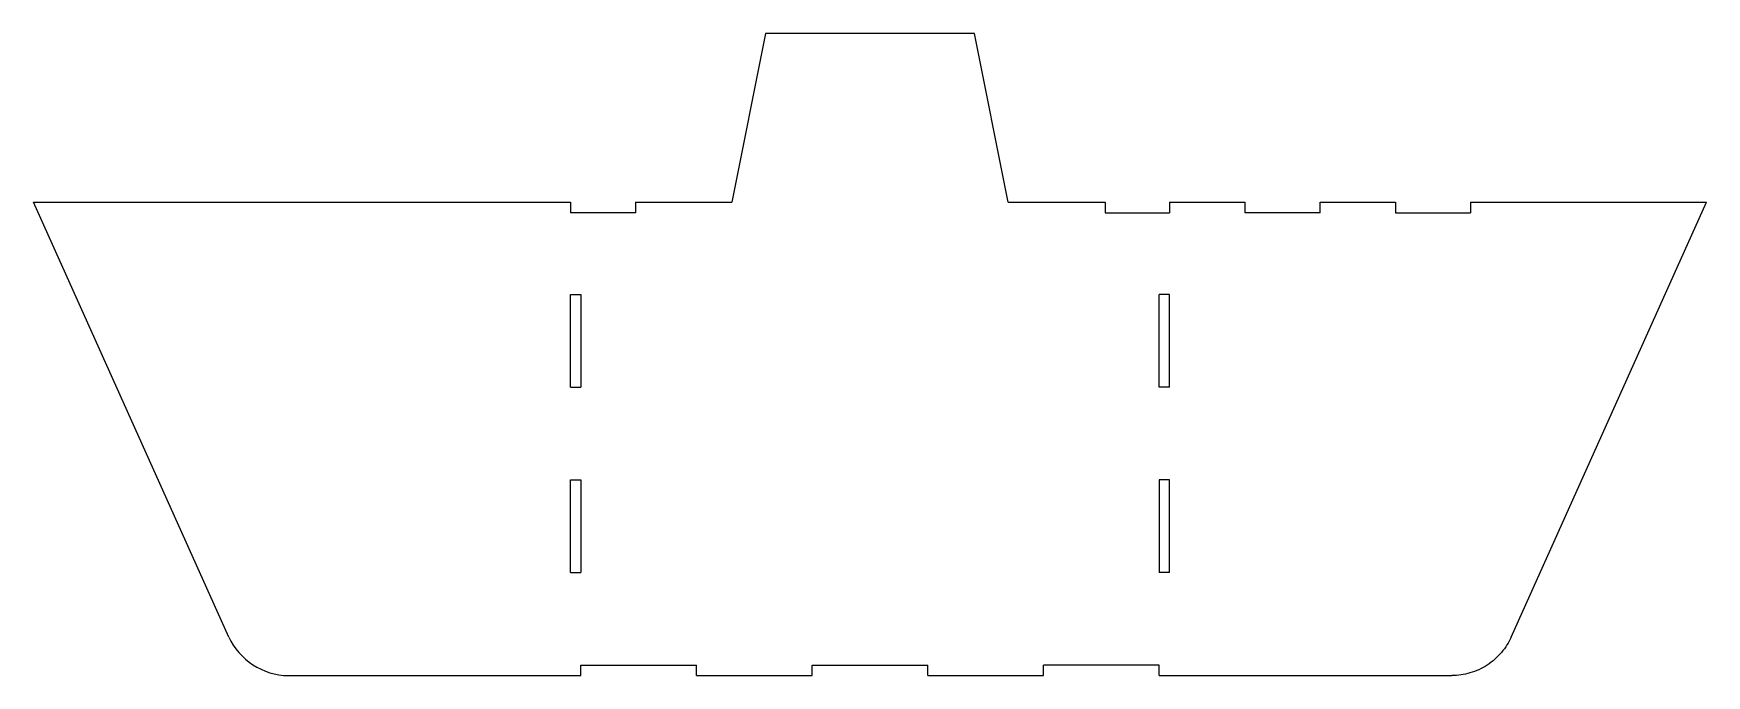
# Model space of a CAD drawing. Header units: inches. Extents: x 25.5 to 89.6, y 101.2 to 125.8.
import ezdxf

# ---------------------------------------------------------------- set-up
doc = ezdxf.new("R2010")
doc.units = ezdxf.units.IN
doc.header["$MEASUREMENT"] = 0

msp = doc.modelspace()

# ---------------------------------------------------------------- linework, layer by layer
at = {"color": 7, "linetype": 'Continuous', "lineweight": 25}
for p, q in [((53.517, 125.822), (52.22, 119.35)), ((61.517, 125.822), (53.517, 125.822)), ((62.814, 119.35), (61.517, 125.822)), ((25.458, 119.35), (46.033, 119.35)), ((32.946, 102.686), (25.458, 119.35)), ((46.033, 119.35), (46.033, 118.95)), ((48.531, 119.35), (52.22, 119.35)), ((48.531, 119.35), (48.531, 118.95)), ((62.814, 119.35), (66.532, 119.35)), ((66.532, 119.35), (66.531, 118.95)), ((69, 119.35), (71.894, 119.35)), ((69, 119.35), (69, 118.95)), ((71.893, 118.95), (71.894, 119.35)), ((74.773, 119.35), (77.654, 119.35)), ((74.773, 118.95), (74.773, 119.35)), ((77.654, 119.35), (77.653, 118.95)), ((80.533, 119.35), (89.576, 119.35)), ((80.533, 119.35), (80.533, 118.95)), ((82.088, 102.686), (89.576, 119.35)), ((48.531, 118.95), (46.033, 118.95)), ((66.531, 118.95), (69, 118.95)), ((74.773, 118.95), (71.893, 118.95)), ((77.653, 118.95), (80.533, 118.95)), ((46.033, 112.26), (46.033, 115.81)), ((46.033, 115.81), (46.434, 115.81)), ((46.434, 115.81), (46.434, 112.26)), ((68.6, 112.26), (68.6, 115.81)), ((69, 115.81), (68.6, 115.81)), ((69, 112.26), (69, 115.81)), ((46.033, 112.26), (46.434, 112.26)), ((69, 112.26), (68.6, 112.26)), ((46.033, 105.16), (46.033, 108.71)), ((46.033, 108.71), (46.434, 108.71)), ((46.434, 108.71), (46.434, 105.16)), ((68.6, 108.71), (68.6, 105.16)), ((69, 108.71), (68.6, 108.71)), ((69, 105.16), (69, 108.71)), ((46.033, 105.16), (46.434, 105.16)), ((69, 105.16), (68.6, 105.16)), ((46.441, 101.21), (46.441, 101.61)), ((46.441, 101.61), (50.871, 101.61)), ((50.871, 101.21), (50.871, 101.61)), ((55.303, 101.21), (55.303, 101.61)), ((55.303, 101.61), (59.731, 101.61)), ((59.731, 101.21), (59.731, 101.61)), ((64.163, 101.21), (64.163, 101.61)), ((68.593, 101.61), (64.163, 101.61)), ((68.593, 101.21), (68.593, 101.61)), ((35.214, 101.21), (46.441, 101.21)), ((50.871, 101.21), (55.303, 101.21)), ((59.731, 101.21), (64.163, 101.21)), ((68.593, 101.21), (79.82, 101.21))]:
    msp.add_line(p, q, dxfattribs=at)
for points in [[(32.946, 102.686), (33.327, 101.826), (34.274, 101.21), (35.214, 101.21)], [(79.827, 101.21), (79.825, 101.21), (79.822, 101.21), (79.82, 101.21)]]:
    msp.add_open_spline(points, degree=3, dxfattribs=at)
msp.add_open_spline([(82.088, 102.686), (81.996, 102.48), (81.872, 102.277), (81.563, 101.91), (81.378, 101.745), (80.967, 101.477), (80.741, 101.375), (80.283, 101.242), (80.05, 101.21), (79.827, 101.21)], degree=3, knots=[0, 0, 0, 0, 0.25, 0.25, 0.5, 0.5, 0.75, 0.75, 0.9974727, 0.9974727, 0.9974727, 0.9974727], dxfattribs=at)

doc.saveas('drawing.dxf')
